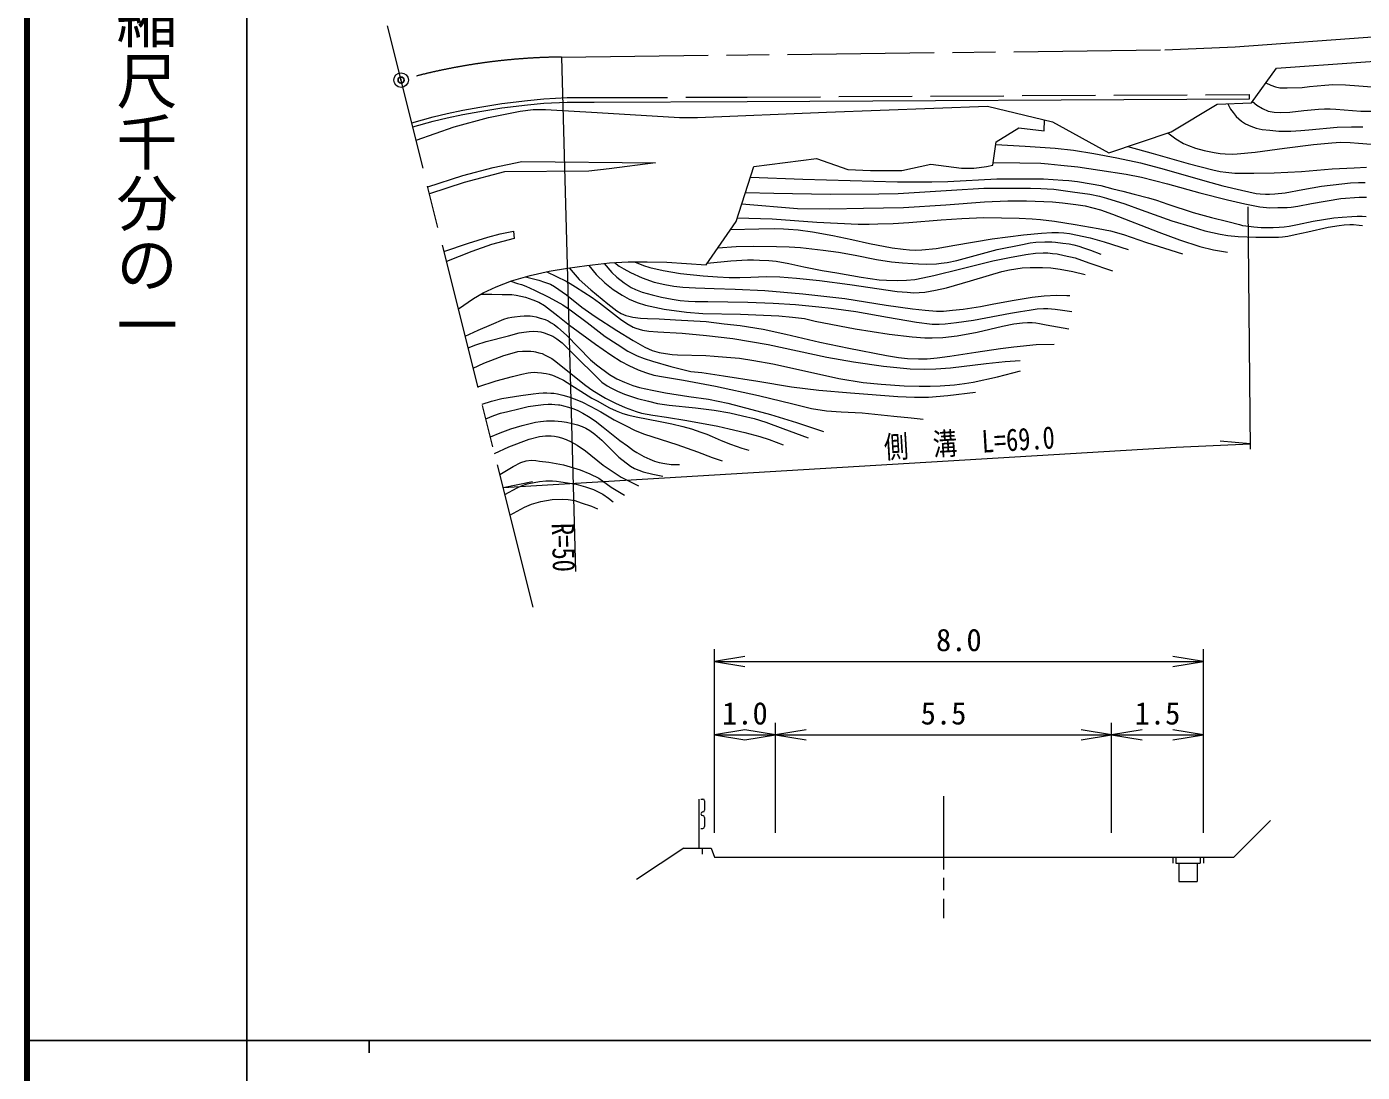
# Model space of a CAD drawing. Units: millimetres at full size, sheet at 1:1000, with parts at other scales. Extents: x 40000 to 680000, y 20000 to 380000.
# Drawn here: x 40000 to 149252, y 202409 to 287914 of the extents above; entities that cross this region are included whole.
import ezdxf
from ezdxf.enums import TextEntityAlignment as Align

# ---------------------------------------------------------------- set-up
doc = ezdxf.new("R2010")
doc.units = ezdxf.units.MM
doc.header["$LTSCALE"] = 1000
doc.header["$PDMODE"] = 32
doc.header["$PDSIZE"] = 500
doc.linetypes.add('CHAIN', pattern=[18.5, 12, -1.5, 3.5, -1.5])
doc.linetypes.add('DASHED', pattern=[7.5, 6, -1.5])
for name, color, linetype, lineweight in [('M-BGD', 7, 'Continuous', 13), ('M-BMK', 2, 'CHAIN', 13), ('M-BMK-SRVR', 3, 'Continuous', 13), ('M-STR-HTXT', 7, 'Continuous', 13), ('M-TTL', 2, 'Continuous', 140), ('M-TTL-BAND', 7, 'Continuous', 25)]:
    doc.layers.add(name, color=color, linetype=linetype, lineweight=lineweight)
doc.layers.add('M-OTRS', color=6, linetype='Continuous')
doc.styles.add('@ＭＳ ゴシック', font='')
doc.styles.add('ＭＳ ゴシック', font='')
doc.styles.get('@ＭＳ ゴシック').set_extended_font_data('@MS Gothic')
doc.styles.get('ＭＳ ゴシック').set_extended_font_data('MS Gothic')

# ---------------------------------------------------------------- blocks, each defined once
blk = doc.blocks.new('open_arrow')
at = {"color": 0, "linetype": 'Continuous', "lineweight": -2}
blk.add_lwpolyline([(7.5, 1.25), (0, 0), (7.5, -1.25)], dxfattribs=at)

msp = doc.modelspace()

# ---------------------------------------------------------------- linework, layer by layer
at = {"layer": 'M-BGD'}
for p, q in [((95000, 220750), (95000, 224750)), ((95150, 224750), (95300, 224750)), ((95450, 224600), (95450, 223850)), ((95450, 223250), (95450, 222500)), ((138750, 220000), (141750, 223000)), ((95150, 222350), (95300, 222350)), ((93750, 220750), (89885, 218173)), ((93750, 220750), (96000, 220750)), ((95250, 220750), (95250, 220250)), ((96000, 220750), (96250, 220000)), ((133750, 220000), (133750, 219500)), ((134000, 220000), (134000, 219500)), ((136000, 220000), (136000, 219500)), ((136250, 220000), (136250, 219500)), ((134000, 219500), (136000, 219500)), ((134250, 219500), (134250, 218000)), ((135750, 219500), (135750, 218000)), ((134250, 218000), (135750, 218000))]:
    msp.add_line(p, q, dxfattribs=at)
for points in [[(71852, 278647), (74966, 279736), (77769, 280498), (80363, 281002), (81442, 281132), (82428, 281132), (86662, 280896), (93403, 280477), (94860, 280477), (105411, 280923), (118582, 281409), (123906, 280142), (128520, 277600), (133613, 279316), (137388, 281572), (140187, 281683), (142232, 284533), (156033, 285503)], [(141375, 283339), (141777, 283125), (142140, 283010), (142518, 282928), (143100, 282912), (144332, 282953), (144924, 283020), (146176, 283133), (146839, 283179), (147880, 283162), (148968, 283085), (150036, 283010), (150442, 283000), (150813, 283015), (151124, 283052), (151552, 283141), (153348, 283716), (154524, 284066), (155396, 284347), (156091, 284669)], [(140268, 281797), (140630, 281490), (141101, 281213), (141559, 281016), (142042, 280917), (142567, 280891), (143338, 280934), (144459, 281063), (145679, 281168), (146171, 281209), (146637, 281197), (147087, 281161), (149147, 281020), (150708, 280997), (151804, 280997), (152246, 281034), (153051, 281115), (154221, 281327), (154824, 281469), (155575, 281698), (156173, 281938), (156762, 282225), (158139, 283073), (158455, 283217)], [(71581, 279728), (73253, 280196), (74386, 280464), (75667, 280730), (77071, 280988), (78875, 281289), (80964, 281523), (82303, 281663), (84203, 281755), (86430, 281755), (98932, 281802), (140029, 282015), (140029, 282375)], [(138249, 281607), (138466, 281180), (138677, 280895), (138948, 280559), (139366, 280194), (139710, 279962), (140148, 279776), (140575, 279625), (141067, 279518), (141697, 279444), (142419, 279380), (143404, 279380), (144218, 279433), (144893, 279479), (147209, 279695), (148358, 279719), (149291, 279731)], [(75310, 264837), (76557, 265689), (77347, 266151), (78400, 266636), (79646, 267120), (81176, 267564), (82746, 267918), (84229, 268171), (85817, 268380), (87660, 268598), (89201, 268698), (90743, 268698), (92357, 268656), (95568, 268430), (98028, 271983), (99488, 276487), (104610, 277131), (107179, 276235), (109030, 276163), (111597, 276163), (113956, 276673), (116478, 276336), (117070, 276336), (117474, 276351), (117922, 276390), (118508, 276477), (119037, 276590), (119294, 278488), (121169, 279642), (123225, 279393), (123270, 280293)], [(133344, 279226), (133987, 278744), (134619, 278352), (135040, 278192), (135620, 277980), (136325, 277780), (137141, 277628), (137624, 277538), (138032, 277526), (138615, 277496), (139011, 277516), (140490, 277658), (142885, 277971), (145257, 278289), (146755, 278425), (147479, 278463), (148261, 278448), (148956, 278394), (149988, 278301)], [(119267, 278287), (121665, 278156), (124117, 277984), (125619, 277811), (127290, 277546), (129169, 277195), (131112, 276779), (133044, 276269), (136385, 275301), (137852, 274914), (139383, 274543), (140565, 274275), (140902, 274240), (141345, 274210), (141656, 274222), (142097, 274240), (142932, 274337), (144381, 274609), (145908, 274875), (147571, 275068), (148292, 275158), (148937, 275178), (149492, 275185)], [(130063, 278120), (132140, 277538), (135012, 276734), (137022, 276218), (137631, 276070), (138100, 276026), (138816, 275946), (140381, 275932), (142034, 275966), (144289, 276071), (146802, 276296), (148582, 276374), (149596, 276441)], [(72811, 274817), (75679, 275743), (78163, 276404), (80506, 276880), (91449, 276774), (87652, 276281), (85976, 276108), (79082, 276054), (75776, 275183), (72952, 274254)], [(119065, 276799), (121239, 276786), (122967, 276749), (123554, 276712), (124598, 276596), (125980, 276450), (127771, 276191), (129927, 275853), (131186, 275598), (133322, 275053), (135977, 274324), (138230, 273749), (139652, 273422), (140859, 273190), (141692, 273113), (142343, 273123), (143110, 273123), (143421, 273155), (143986, 273234), (145109, 273454), (147489, 273868), (148984, 273963), (149609, 273968)], [(99206, 275615), (103497, 275455), (111232, 275223), (114046, 275223), (115362, 275257), (119345, 275487), (122340, 275487), (123170, 275463), (124769, 275379), (125247, 275329), (125952, 275244), (127069, 275075), (127867, 274918), (128860, 274666), (129664, 274470), (130605, 274228), (131763, 273929), (132414, 273731), (133341, 273390), (135405, 272734), (136929, 272326), (138262, 271996), (139195, 271735), (139450, 271670), (139729, 271623), (140372, 271537), (140979, 271507), (141954, 271507), (142443, 271530), (142873, 271562), (143271, 271613), (143965, 271747), (145231, 272005), (146932, 272273), (147605, 272342), (148395, 272396), (148830, 272415), (149248, 272408), (149570, 272391)], [(98801, 274365), (101116, 274294), (105720, 274226), (109714, 274242), (111291, 274284), (115646, 274537), (118299, 274717), (122117, 274704), (122957, 274691), (123463, 274664), (124027, 274624), (125559, 274424), (126973, 274224), (127755, 274058), (128335, 273904), (129829, 273438), (131176, 272938), (133679, 272053), (135334, 271547), (136381, 271232), (137617, 270953), (138253, 270833), (139108, 270763), (140553, 270706), (141675, 270691), (142400, 270710), (142724, 270735), (143161, 270793), (143763, 270916), (144786, 271150), (146453, 271521), (147363, 271656), (147782, 271720), (148221, 271751), (148431, 271751), (148541, 271744), (149009, 271689), (149277, 271647)], [(98496, 273426), (103044, 273037), (105699, 273017), (108463, 273066), (111730, 273143), (115184, 273344), (118354, 273606), (120248, 273682), (121793, 273682), (122487, 273646), (123899, 273583), (124733, 273516), (125830, 273386), (126581, 273259), (127219, 273112), (127826, 272927), (128814, 272589), (132606, 271105), (134291, 270484), (135976, 269945), (137076, 269665), (138214, 269473)], [(98130, 272296), (100972, 272211), (104641, 271931), (108022, 271780), (108904, 271769), (109616, 271782), (110875, 271815), (112148, 271905), (114794, 272109), (116498, 272227), (118299, 272300), (121196, 272248), (122249, 272205), (122922, 272158), (124076, 272006), (125755, 271748), (127650, 271425), (128663, 271209), (129720, 270933), (131604, 270277), (134559, 269335)], [(74131, 269543), (76140, 270206), (77721, 270701), (78742, 270968), (79833, 271194), (79883, 270600), (78033, 270094), (76417, 269539), (74339, 268712)], [(97577, 271331), (99891, 271398), (101191, 271407), (101910, 271394), (102325, 271369), (103116, 271292), (104274, 271128), (105935, 270835), (107502, 270518), (108937, 270192), (110809, 269841), (111684, 269725), (112217, 269673), (112731, 269644), (113225, 269676), (114395, 269784), (115917, 270044), (118973, 270577), (121541, 270906), (123025, 271025), (123864, 271085), (124391, 271083), (124851, 271068), (125310, 271014), (126997, 270663), (128145, 270334), (130109, 269694)], [(96533, 269824), (98043, 269934), (99434, 269974), (101329, 269946), (102378, 269912), (103288, 269858), (105163, 269649), (106404, 269475), (107762, 269219), (109503, 268869), (110752, 268688), (111653, 268607), (112486, 268538), (112944, 268523), (113606, 268500), (114419, 268526), (114817, 268572), (115298, 268638), (116081, 268783), (119384, 269692), (121463, 270116), (122084, 270235), (122544, 270291), (123293, 270322), (123850, 270314), (124158, 270297), (124746, 270224), (125262, 270156), (125666, 270064), (126077, 269957), (126442, 269844), (127031, 269635), (127858, 269323)], [(95668, 268575), (97589, 268762), (98954, 268838), (99448, 268844), (99934, 268830), (100712, 268791), (101309, 268731), (102335, 268559), (103561, 268279), (105083, 267979), (106266, 267784), (108259, 267446), (109742, 267209), (110325, 267178), (111211, 267150), (111958, 267193), (112644, 267248), (113304, 267371), (114217, 267578), (116417, 268109), (119018, 268758), (120387, 269033), (121724, 269289), (122528, 269385), (123142, 269421), (123302, 269420), (123527, 269412), (123921, 269380), (124305, 269330), (124876, 269214), (125765, 269023), (126885, 268602), (128830, 267940)], [(82557, 267875), (84137, 267107), (84454, 266920), (84905, 266649), (86259, 265767), (86860, 265331), (88575, 263995), (89101, 263645), (89611, 263357), (89837, 263261), (90362, 263110), (90892, 263014), (91618, 262957), (93616, 262855), (95596, 262676), (97754, 262406), (100665, 261918), (105460, 260893), (107640, 260498), (110099, 260146), (112274, 259925), (113440, 259906), (114369, 259923), (115560, 260010), (118492, 260381), (120035, 260531), (121272, 260624)], [(84362, 268188), (85199, 267247), (86135, 266390), (87534, 265262), (88278, 264674), (88620, 264456), (89004, 264303), (89241, 264242), (89572, 264157), (90196, 264074), (90781, 264063), (91737, 264030), (93064, 263937), (95588, 263794), (97062, 263629), (98354, 263491), (100238, 263191), (102091, 262769), (104875, 262121), (107258, 261637), (110322, 261030), (111308, 260867), (112060, 260794), (112952, 260754), (113669, 260767), (114478, 260841), (115503, 260984), (117627, 261304), (119651, 261612), (120744, 261748), (122573, 261925), (124053, 261960)], [(85972, 268399), (86595, 267642), (87291, 266970), (87969, 266438), (88720, 265972), (89288, 265640), (89948, 265355), (90617, 265141), (92154, 264815), (93963, 264567), (95295, 264470), (98397, 264412), (101532, 264263), (102640, 264157), (103625, 264042), (104489, 263846), (107762, 263218), (110537, 262785), (112430, 262547), (113466, 262471), (114077, 262468), (114948, 262512), (116126, 262632), (117736, 262929), (119814, 263424), (120747, 263628), (121450, 263706), (121866, 263724), (122239, 263724), (122548, 263701), (122835, 263650), (123385, 263547), (125251, 263209)], [(87234, 268548), (87868, 267808), (88264, 267436), (88879, 266959), (89458, 266578), (89803, 266412), (90355, 266208), (91173, 265978), (91931, 265795), (92804, 265630), (93448, 265533), (94131, 265462), (94692, 265436), (95726, 265442), (98991, 265392), (101050, 265306), (102879, 265185), (104808, 265001), (105806, 264893), (107836, 264617), (110402, 264155), (112778, 263743), (114078, 263577), (114646, 263591), (115135, 263623), (116047, 263721), (117444, 263909), (120486, 264497), (121289, 264627), (121995, 264738), (122666, 264831), (123169, 264865), (123517, 264865), (124124, 264826), (124742, 264742), (125497, 264614)], [(88089, 268626), (88469, 268325), (88859, 268116), (89398, 267825), (90356, 267376), (91314, 267034), (92201, 266823), (92933, 266687), (93681, 266605), (94715, 266563), (96242, 266503), (97941, 266460), (100382, 266336), (103496, 266070), (106937, 265683), (110313, 265138), (112455, 264830), (113487, 264734), (114411, 264653), (114726, 264650), (114997, 264661), (115738, 264725), (116605, 264811), (118019, 265040), (119115, 265255), (120776, 265549), (122246, 265801), (123229, 265900), (124227, 265948), (125090, 265930), (125329, 265930)], [(89708, 268698), (90450, 268376), (90975, 268217), (92056, 267975), (93483, 267743), (95344, 267552), (96498, 267454), (97466, 267401), (98327, 267394), (99227, 267438), (100494, 267486), (101617, 267456), (102959, 267360), (104864, 267155), (107321, 266821), (111216, 266271), (112015, 266200), (112574, 266160), (113010, 266168), (113473, 266219), (114327, 266363), (115248, 266548), (117193, 267138), (118755, 267603), (119780, 267896), (120405, 268023), (121443, 268186), (122076, 268223), (122570, 268237), (123083, 268227), (123769, 268188), (124525, 268094), (125571, 267901), (126582, 267645)], [(79611, 267107), (80143, 266923), (80487, 266839), (80819, 266703), (81535, 266377), (82713, 265801), (83857, 265177), (84573, 264685), (85850, 263722), (87329, 262579), (88291, 261946), (89185, 261381), (89941, 260987), (90506, 260790), (91190, 260553), (92701, 260126), (94322, 259724), (95234, 259631), (97010, 259364), (99809, 258917), (102563, 258452), (104793, 258191), (107385, 257981), (111272, 257684), (112624, 257608), (113781, 257617), (115340, 257751), (117615, 258030)], [(80808, 267457), (81880, 267195), (82363, 267036), (82848, 266857), (83186, 266668), (84152, 265987), (85413, 264990), (86496, 264212), (88283, 263070), (89615, 262265), (90567, 261716), (91166, 261446), (91745, 261262), (92260, 261185), (92788, 261112), (93231, 261094), (95547, 261021), (96225, 260982), (97256, 260903), (98304, 260800), (99479, 260614), (101024, 260349), (103384, 259836), (106434, 259146), (108434, 258831), (109886, 258675), (111782, 258546), (113015, 258510), (113906, 258519), (114720, 258546), (115896, 258639), (116723, 258736), (117412, 258847), (119422, 259287), (121285, 259764)], [(77157, 266040), (78060, 266043), (78901, 266025), (79337, 266025), (79692, 266005), (80045, 265964), (80415, 265891), (80809, 265785), (81404, 265583), (81894, 265381), (82361, 265103), (83435, 264261), (84395, 263503), (86531, 261952), (87778, 261084), (88620, 260545), (89257, 260200), (90006, 259849), (90697, 259621), (91307, 259430), (92095, 259279), (93720, 259021), (96355, 258514), (99860, 257759), (102663, 257069), (104188, 256688), (105419, 256503), (106616, 256416), (108350, 256342), (110933, 256070), (112342, 255938), (113329, 255819)], [(75870, 262601), (76918, 263106), (78017, 263568), (79019, 263990), (79389, 264096), (79685, 264156), (79894, 264182), (80358, 264255), (80706, 264278), (80981, 264278), (81176, 264267), (81385, 264241), (81674, 264178), (82013, 264089), (82397, 263966), (82656, 263856), (82913, 263712), (83148, 263556), (83445, 263308), (84160, 262679), (86120, 260666), (86607, 260262), (87678, 259461), (88275, 259111), (88888, 258838), (89583, 258566), (90123, 258420), (91176, 258182), (92256, 257970), (94170, 257672), (95773, 257444), (97365, 257118), (99327, 256624), (100850, 256209), (102966, 255552), (105173, 254821)], [(76104, 261664), (76750, 261912), (77597, 262184), (79401, 262648), (80282, 262872), (80655, 262937), (81102, 262995), (81488, 263010), (81811, 262992), (82046, 262955), (82324, 262889), (82687, 262753), (83041, 262598), (83376, 262379), (83789, 262061), (84745, 261111), (86771, 259106), (87059, 258856), (87476, 258556), (87840, 258345), (88337, 258100), (88911, 257863), (89974, 257516), (90851, 257282), (91606, 257096), (92559, 256959), (94708, 256734), (96227, 256556), (97527, 256340), (98561, 256106), (99502, 255867), (100452, 255581), (101840, 255063), (103912, 254295)], [(76523, 259993), (77390, 260403), (78326, 260766), (79039, 261021), (79709, 261225), (80162, 261343), (80555, 261383), (80904, 261384), (81232, 261369), (81470, 261345), (81617, 261318), (81906, 261255), (82159, 261177), (82411, 261066), (82677, 260928), (82965, 260768), (83295, 260545), (83718, 260189), (85733, 258586), (86239, 258215), (86792, 257859), (87334, 257536), (88160, 257116), (88950, 256781), (89854, 256450), (90304, 256323), (91216, 256158), (92323, 255979), (93991, 255698), (96537, 255245), (97474, 255028), (98737, 254730), (99975, 254391), (100725, 254148), (101873, 253709)], [(76903, 258476), (78404, 258958), (79748, 259313), (80494, 259514), (81027, 259620), (81225, 259645), (81516, 259653), (81770, 259645), (82123, 259616), (82274, 259594), (82504, 259559), (82747, 259487), (83009, 259410), (83453, 259237), (83919, 259005), (86235, 257540), (86653, 257307), (87673, 256759), (88205, 256504), (88764, 256277), (89244, 256141), (89845, 255999), (90828, 255825), (91823, 255637), (92783, 255429), (93681, 255215), (94370, 255020), (95145, 254765), (95642, 254589), (96066, 254405), (96794, 254071), (97577, 253770), (98488, 253445), (99082, 253275)], [(77263, 257037), (78029, 257300), (78856, 257501), (80420, 257767), (81426, 257905), (81887, 257951), (82234, 257967), (82541, 257965), (82867, 257952), (83115, 257935), (83432, 257882), (83864, 257789), (84352, 257646), (84796, 257487), (85400, 257226), (86157, 256852), (86951, 256419), (88044, 255767), (88975, 255289), (89786, 254884), (90538, 254594), (93185, 253741), (94860, 253153), (96084, 252696), (96891, 252402)], [(77558, 255859), (78224, 256133), (78758, 256312), (79370, 256459), (80257, 256678), (81013, 256851), (81626, 256947), (82262, 257014), (82648, 257045), (82959, 257035), (83210, 257022), (83492, 257002), (83601, 256990), (83728, 256967), (83902, 256923), (84313, 256813), (84762, 256668), (85088, 256526), (85502, 256307), (85959, 256034), (86487, 255674), (87162, 255161), (88527, 254078), (89139, 253648), (89640, 253262), (89911, 253100), (90469, 252778), (90961, 252541), (91361, 252395), (91743, 252273), (92203, 252187), (92721, 252119), (93391, 252119)], [(77932, 254366), (78742, 254710), (79614, 255029), (80538, 255303), (81625, 255567), (82027, 255634), (82513, 255682), (83177, 255682), (83786, 255623), (84168, 255564), (84613, 255456), (85044, 255345), (85426, 255219), (85735, 255077), (86054, 254888), (86477, 254591), (87040, 254114), (88445, 252700), (89388, 251968), (89705, 251796), (90436, 251514), (91220, 251328), (92049, 251150)], [(78271, 253014), (79449, 253552), (81113, 254191), (81953, 254412), (82440, 254462), (82890, 254449), (83164, 254418), (83435, 254371), (83742, 254291), (84136, 254148), (84534, 253975), (85029, 253694), (85705, 253234), (87167, 252057), (88635, 251072), (90042, 250369)], [(78699, 251306), (79801, 251962), (80433, 252274), (80844, 252408), (81270, 252463), (81636, 252449), (81938, 252399), (82700, 252300), (83916, 252084), (85263, 251687), (86072, 251361), (86795, 250992), (87823, 250263), (88894, 249611)], [(79114, 249646), (80125, 250206), (80461, 250376), (80936, 250527), (81500, 250647), (81945, 250724), (82475, 250774), (83008, 250774), (83340, 250747), (83699, 250697), (84941, 250498), (85713, 250296), (86377, 250056), (87120, 249687), (87600, 249355), (87967, 249067)], [(79531, 247983), (80710, 248628), (81280, 248865), (82044, 249098), (82985, 249245), (83788, 249275), (84302, 249250), (84829, 249162), (85350, 248980), (86213, 248696), (86704, 248501)], [(96250, 220000), (101250, 220000), (115000, 220000), (128750, 220000), (133750, 220000), (136250, 220000), (138750, 220000)]]:
    msp.add_lwpolyline(points, dxfattribs=at)
at = {"layer": 'M-BGD', "linetype": 'DASHED'}
msp.add_lwpolyline([(71496, 280065), (73249, 280556), (74382, 280824), (75663, 281090), (77067, 281348), (78871, 281649), (80960, 281883), (82299, 282023), (84199, 282115), (86426, 282115), (98929, 282162), (140029, 282375)], dxfattribs=at)
at = {"layer": 'M-BGD'}
for centre, start, end in [((95300, 224600), 0, 90), ((95300, 223550), 90, 270), ((95300, 223850), 270, 0), ((95300, 223250), 0, 90), ((95300, 222500), 270, 0)]:
    msp.add_arc(centre, 150, start, end, dxfattribs=at)
at = {"layer": 'M-BMK'}
msp.add_line((81417, 240451), (62696, 315207), dxfattribs=at)
at = {"layer": 'M-BMK', "linetype": 'Continuous'}
for p, q in [((115000, 225000), (115000, 219000)), ((115000, 218300), (115000, 217300)), ((115000, 216600), (115000, 215000))]:
    msp.add_line(p, q, dxfattribs=at)
at = {"layer": 'M-BMK'}
msp.add_lwpolyline([(83744, 285434), (133109, 286019), (138855, 286278), (152502, 287262), (155205, 287377), (181829, 287371), (305795, 286088)], dxfattribs=at)
msp.add_arc((84241, 235436), 50000, 90.56978, 105.80266, dxfattribs=at)
at = {"layer": 'M-BMK-SRVR'}
msp.add_circle((70625, 283546), 600, dxfattribs=at)
at = {"layer": 'M-OTRS'}
msp.add_point((70625, 283546), dxfattribs=at)
at = {"layer": 'M-STR-HTXT'}
for p, q in [((83744, 285434), (84884, 243360)), ((139901, 273186), (140077, 253377)), ((140074, 253799), (137630, 254032)), ((78969, 250225), (81375, 250712)), ((96250, 222000), (96250, 237000)), ((96250, 236000), (136250, 236000)), ((136250, 222000), (136250, 237000)), ((101250, 222000), (101250, 231000)), ((128750, 222000), (128750, 231000)), ((96250, 230000), (101250, 230000)), ((101250, 230000), (128750, 230000)), ((128750, 230000), (136250, 230000))]:
    msp.add_line(p, q, dxfattribs=at)
msp.add_lwpolyline([(78969, 250225), (134032, 253528), (140074, 253799)], dxfattribs=at)
at = {"layer": 'M-TTL'}
msp.add_line((40000, 380000), (40000, 20000), dxfattribs=at)
at = {"layer": 'M-TTL-BAND'}
for p, q in [((58000, 370000), (58000, 20000)), ((40000, 205000), (579000, 205000)), ((68000, 205000), (68000, 204000))]:
    msp.add_line(p, q, dxfattribs=at)

# ---------------------------------------------------------------- block references
at = {"layer": 'M-STR-HTXT', "xscale": 333, "yscale": 333}
for p in [(96250, 236000), (96250, 230000), (101250, 230000), (128750, 230000)]:
    msp.add_blockref('open_arrow', p, dxfattribs=at)
at = {"layer": 'M-STR-HTXT', "xscale": 333, "yscale": 333, "rotation": 180}
for p in [(136250, 236000), (101250, 230000), (128750, 230000), (136250, 230000)]:
    msp.add_blockref('open_arrow', p, dxfattribs=at)

# ---------------------------------------------------------------- texts
at = {"layer": 'M-STR-HTXT', "style": 'ＭＳ ゴシック', "width": 0.8}
msp.add_text('側\u3000溝\u3000L=69.0', height=1833, rotation=3.432, dxfattribs=at).set_placement((117197, 252467), align=Align.BOTTOM_CENTER)
msp.add_text('R=50', height=1833, rotation=271.553, dxfattribs=at).set_placement((84884, 243360), align=Align.TOP_RIGHT)
at = {"layer": 'M-STR-HTXT', "style": 'ＭＳ ゴシック'}
for s, p in [('8.0', (116250, 236300)), ('1.0', (98750, 230300)), ('5.5', (115000, 230300)), ('1.5', (132500, 230300))]:
    msp.add_text(s, height=1833, dxfattribs=at).set_placement(p, align=Align.BOTTOM_CENTER)
at = {"layer": 'M-TTL-BAND', "style": '@ＭＳ ゴシック'}
msp.add_text('縮尺千分の一', height=3666, rotation=270, dxfattribs=at).set_placement((49777, 261030), align=Align.MIDDLE_RIGHT)

doc.saveas('drawing.dxf')
